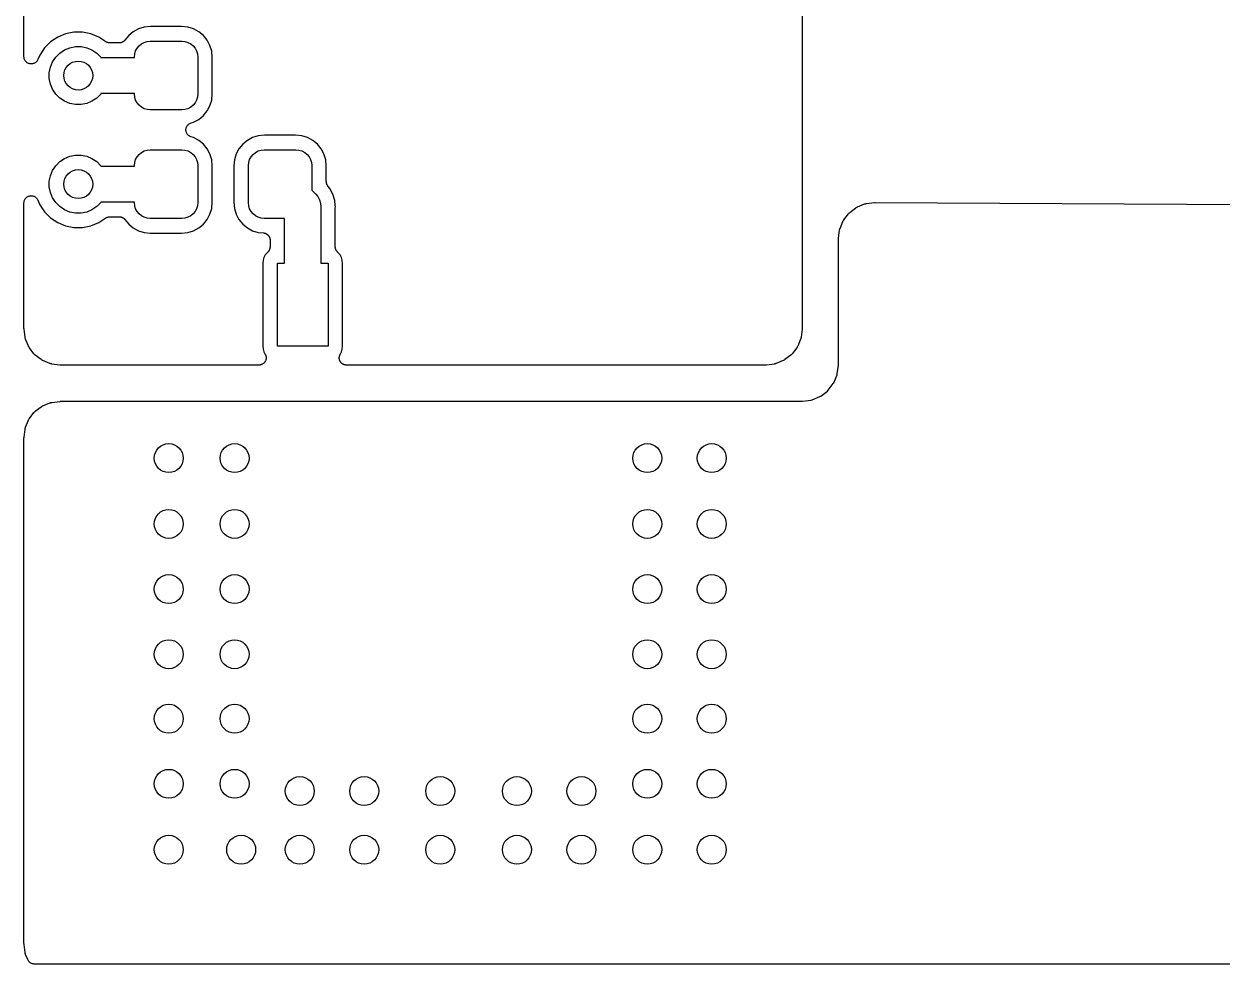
# Model space of a CAD drawing. Extents: x 57.2 to 140.8, y -181.8 to -103.2.
# Drawn here: x 85.75 to 102.3, y -181.78 to -168.79 of the extents above; entities that cross this region are included whole.
import ezdxf

# ---------------------------------------------------------------- set-up
doc = ezdxf.new("R2010")
doc.units = 0
doc.layers.add('BLACK', color=7, linetype='CONTINUOUS')

msp = doc.modelspace()

# ---------------------------------------------------------------- linework, layer by layer
at = {"layer": 'BLACK', "linetype": 'CONTINUOUS'}
for p, q in [((85.75, -169.24), (85.75, -162.007)), ((96.5, -162.007), (96.5, -172.993)), ((86.325, -168.923), (86.2158, -168.968)), ((86.4409, -168.9), (86.325, -168.923)), ((86.5591, -168.9), (86.4409, -168.9)), ((86.675, -168.923), (86.5591, -168.9)), ((86.7842, -168.968), (86.675, -168.923)), ((87.197, -168.947), (87.1424, -169.013)), ((87.2606, -168.895), (87.197, -168.947)), ((87.3331, -168.856), (87.2606, -168.895)), ((87.4119, -168.832), (87.3331, -168.856)), ((87.4987, -168.824), (87.4119, -168.832)), ((87.9263, -168.824), (87.4987, -168.824)), ((88.0131, -168.832), (87.9263, -168.824)), ((88.0919, -168.856), (88.0131, -168.832)), ((88.1644, -168.895), (88.0919, -168.856)), ((88.228, -168.947), (88.1644, -168.895)), ((88.2802, -169.011), (88.228, -168.947)), ((86.0339, -169.118), (85.9683, -169.216)), ((86.1175, -169.034), (86.0339, -169.118)), ((86.2158, -168.968), (86.1175, -169.034)), ((86.3105, -169.146), (86.3833, -169.115)), ((86.3833, -169.115), (86.4606, -169.1)), ((86.4606, -169.1), (86.5394, -169.1)), ((86.5394, -169.1), (86.6167, -169.115)), ((86.6167, -169.115), (86.6895, -169.146)), ((86.8813, -169.033), (86.7842, -168.968)), ((86.8894, -169.037), (86.8813, -169.033)), ((86.8974, -169.042), (86.8894, -169.037)), ((86.898, -169.042), (86.8974, -169.042)), ((86.8985, -169.042), (86.898, -169.042)), ((86.9073, -169.045), (86.8985, -169.042)), ((86.916, -169.048), (86.9073, -169.045)), ((86.9166, -169.048), (86.916, -169.048)), ((86.9172, -169.048), (86.9166, -169.048)), ((86.9263, -169.049), (86.9172, -169.048)), ((86.9354, -169.05), (86.9263, -169.049)), ((86.9366, -169.05), (86.9354, -169.05)), ((86.9368, -169.05), (86.9366, -169.05)), ((86.9366, -169.05), (86.9366, -169.05)), ((86.9366, -169.05), (86.9366, -169.05)), ((87.0651, -169.05), (86.9368, -169.05)), ((87.0695, -169.05), (87.0651, -169.05)), ((87.0739, -169.05), (87.0695, -169.05)), ((87.0792, -169.049), (87.0739, -169.05)), ((87.0845, -169.048), (87.0792, -169.049)), ((87.0887, -169.047), (87.0845, -169.048)), ((87.0931, -169.046), (87.0887, -169.047)), ((87.0981, -169.044), (87.0931, -169.046)), ((87.1032, -169.042), (87.0981, -169.044)), ((87.1071, -169.04), (87.1032, -169.042)), ((87.1112, -169.039), (87.1071, -169.04)), ((87.1157, -169.036), (87.1112, -169.039)), ((87.1204, -169.033), (87.1157, -169.036)), ((87.1239, -169.031), (87.1204, -169.033)), ((87.1275, -169.028), (87.1239, -169.031)), ((87.1314, -169.024), (87.1275, -169.028)), ((87.1356, -169.021), (87.1314, -169.024)), ((87.1384, -169.018), (87.1356, -169.021)), ((87.1415, -169.015), (87.1384, -169.018)), ((87.1424, -169.013), (87.1415, -169.015)), ((87.2917, -169.16), (87.3119, -169.122)), ((87.3119, -169.122), (87.3391, -169.089)), ((87.3391, -169.089), (87.3722, -169.062)), ((87.3722, -169.062), (87.41, -169.042)), ((87.41, -169.042), (87.4511, -169.029)), ((87.4511, -169.029), (87.4937, -169.025)), ((87.4937, -169.025), (87.9312, -169.025)), ((87.9312, -169.025), (87.9739, -169.029)), ((87.9739, -169.029), (88.015, -169.042)), ((88.015, -169.042), (88.0528, -169.062)), ((88.0528, -169.062), (88.0859, -169.089)), ((88.0859, -169.089), (88.1131, -169.122)), ((88.1131, -169.122), (88.1333, -169.16)), ((88.319, -169.083), (88.2802, -169.011)), ((88.3429, -169.162), (88.319, -169.083)), ((85.751, -169.25), (85.75, -169.24)), ((85.7519, -169.259), (85.751, -169.25)), ((85.7547, -169.269), (85.7519, -169.259)), ((85.7519, -169.259), (85.7519, -169.259)), ((85.7519, -169.259), (85.7519, -169.259)), ((85.7575, -169.278), (85.7547, -169.269)), ((85.7621, -169.287), (85.7575, -169.278)), ((85.7575, -169.278), (85.7575, -169.278)), ((85.7575, -169.278), (85.7575, -169.278)), ((85.7666, -169.295), (85.7621, -169.287)), ((85.9372, -169.288), (85.9325, -169.297)), ((85.9418, -169.28), (85.9372, -169.288)), ((85.9419, -169.279), (85.9418, -169.28)), ((85.9424, -169.278), (85.9419, -169.279)), ((85.9419, -169.279), (85.9419, -169.279)), ((85.9419, -169.279), (85.9419, -169.279)), ((85.9683, -169.216), (85.9424, -169.278)), ((86.1455, -169.311), (86.1893, -169.245)), ((86.1893, -169.245), (86.245, -169.189)), ((86.245, -169.189), (86.3105, -169.146)), ((86.6895, -169.146), (86.755, -169.189)), ((86.755, -169.189), (86.8107, -169.245)), ((86.8107, -169.245), (86.814, -169.25)), ((86.814, -169.25), (87.275, -169.25)), ((87.275, -169.244), (87.2792, -169.201)), ((87.275, -169.25), (87.275, -169.244)), ((87.2792, -169.201), (87.2917, -169.16)), ((88.1333, -169.16), (88.1458, -169.201)), ((88.1458, -169.201), (88.15, -169.244)), ((88.15, -169.244), (88.15, -169.756)), ((88.3515, -169.249), (88.3429, -169.162)), ((88.3515, -169.751), (88.3515, -169.249)), ((85.7667, -169.295), (85.7666, -169.295)), ((85.7728, -169.303), (85.7667, -169.295)), ((85.7667, -169.295), (85.7667, -169.295)), ((85.7789, -169.31), (85.7728, -169.303)), ((85.779, -169.31), (85.7789, -169.31)), ((85.779, -169.311), (85.779, -169.31)), ((85.7863, -169.317), (85.779, -169.311)), ((85.7939, -169.323), (85.7863, -169.317)), ((85.794, -169.323), (85.7939, -169.323)), ((85.7941, -169.323), (85.794, -169.323)), ((85.8023, -169.327), (85.7941, -169.323)), ((85.8111, -169.332), (85.8023, -169.327)), ((85.8112, -169.332), (85.8111, -169.332)), ((85.8204, -169.335), (85.8112, -169.332)), ((85.8112, -169.332), (85.8112, -169.332)), ((85.8297, -169.338), (85.8204, -169.335)), ((85.8298, -169.338), (85.8297, -169.338)), ((85.8299, -169.338), (85.8298, -169.338)), ((85.8397, -169.339), (85.8299, -169.338)), ((85.8491, -169.34), (85.8397, -169.339)), ((85.8492, -169.34), (85.8491, -169.34)), ((85.8493, -169.34), (85.8492, -169.34)), ((85.8592, -169.339), (85.8493, -169.34)), ((85.8686, -169.338), (85.8592, -169.339)), ((85.8687, -169.338), (85.8686, -169.338)), ((85.8686, -169.338), (85.8686, -169.338)), ((85.8782, -169.335), (85.8687, -169.338)), ((85.8873, -169.333), (85.8782, -169.335)), ((85.8874, -169.333), (85.8873, -169.333)), ((85.8875, -169.333), (85.8874, -169.333)), ((85.896, -169.328), (85.8875, -169.333)), ((85.9046, -169.324), (85.896, -169.328)), ((85.9047, -169.324), (85.9046, -169.324)), ((85.9048, -169.324), (85.9047, -169.324)), ((85.9121, -169.318), (85.9048, -169.324)), ((85.9198, -169.312), (85.9121, -169.318)), ((85.9199, -169.312), (85.9198, -169.312)), ((85.92, -169.311), (85.9199, -169.312)), ((85.9261, -169.304), (85.92, -169.311)), ((85.9324, -169.297), (85.9261, -169.304)), ((85.9325, -169.297), (85.9324, -169.297)), ((85.9325, -169.297), (85.9325, -169.297)), ((86.1, -169.461), (86.1154, -169.383)), ((86.1154, -169.383), (86.1455, -169.311)), ((86.1, -169.539), (86.1, -169.461)), ((86.1154, -169.617), (86.1, -169.539)), ((86.1455, -169.689), (86.1154, -169.617)), ((86.1893, -169.755), (86.1455, -169.689)), ((86.245, -169.811), (86.1893, -169.755)), ((86.8107, -169.755), (86.755, -169.811)), ((86.814, -169.75), (86.8107, -169.755)), ((87.275, -169.75), (86.814, -169.75)), ((87.275, -169.756), (87.275, -169.75)), ((87.2792, -169.799), (87.275, -169.756)), ((88.15, -169.756), (88.1458, -169.799)), ((88.3429, -169.838), (88.3515, -169.751)), ((86.3105, -169.854), (86.245, -169.811)), ((86.3833, -169.885), (86.3105, -169.854)), ((86.4606, -169.9), (86.3833, -169.885)), ((86.5394, -169.9), (86.4606, -169.9)), ((86.6167, -169.885), (86.5394, -169.9)), ((86.6895, -169.854), (86.6167, -169.885)), ((86.755, -169.811), (86.6895, -169.854)), ((87.2917, -169.84), (87.2792, -169.799)), ((87.3119, -169.878), (87.2917, -169.84)), ((87.3391, -169.911), (87.3119, -169.878)), ((87.3722, -169.938), (87.3391, -169.911)), ((87.41, -169.958), (87.3722, -169.938)), ((88.0528, -169.938), (88.015, -169.958)), ((88.0859, -169.911), (88.0528, -169.938)), ((88.1131, -169.878), (88.0859, -169.911)), ((88.1333, -169.84), (88.1131, -169.878)), ((88.1458, -169.799), (88.1333, -169.84)), ((88.2802, -169.989), (88.319, -169.917)), ((88.319, -169.917), (88.3429, -169.838)), ((87.4511, -169.971), (87.41, -169.958)), ((87.4937, -169.975), (87.4511, -169.971)), ((87.9312, -169.975), (87.4937, -169.975)), ((87.9739, -169.971), (87.9312, -169.975)), ((88.015, -169.958), (87.9739, -169.971)), ((88.0919, -170.144), (88.1644, -170.105)), ((88.1644, -170.105), (88.228, -170.053)), ((88.228, -170.053), (88.2802, -169.989)), ((87.9874, -170.259), (87.9875, -170.249)), ((87.9893, -170.269), (87.9874, -170.259)), ((87.9874, -170.259), (87.9874, -170.259)), ((87.9874, -170.259), (87.9874, -170.259)), ((87.9875, -170.239), (87.9895, -170.23)), ((87.9875, -170.24), (87.9875, -170.239)), ((87.9875, -170.249), (87.9875, -170.24)), ((87.9875, -170.24), (87.9875, -170.24)), ((87.991, -170.278), (87.9893, -170.269)), ((87.9895, -170.23), (87.9914, -170.221)), ((87.9911, -170.278), (87.991, -170.278)), ((87.9948, -170.287), (87.9911, -170.278)), ((87.9911, -170.278), (87.9911, -170.278)), ((87.9914, -170.221), (87.9915, -170.22)), ((87.9915, -170.22), (87.9953, -170.211)), ((87.9915, -170.22), (87.9915, -170.22)), ((87.9953, -170.211), (87.999, -170.203)), ((87.999, -170.203), (87.999, -170.202)), ((87.999, -170.202), (87.9991, -170.202)), ((87.9991, -170.202), (88.0046, -170.194)), ((88.0046, -170.194), (88.0098, -170.186)), ((88.0098, -170.186), (88.0099, -170.186)), ((88.0099, -170.186), (88.01, -170.186)), ((88.01, -170.186), (88.0169, -170.179)), ((88.0169, -170.179), (88.0237, -170.173)), ((88.0237, -170.173), (88.0238, -170.173)), ((88.0238, -170.173), (88.0239, -170.172)), ((88.0239, -170.172), (88.0318, -170.167)), ((88.0318, -170.167), (88.0399, -170.162)), ((88.0399, -170.162), (88.04, -170.162)), ((88.04, -170.162), (88.0402, -170.162)), ((88.0402, -170.162), (88.049, -170.158)), ((88.049, -170.158), (88.058, -170.154)), ((88.058, -170.154), (88.0582, -170.154)), ((88.0582, -170.154), (88.0919, -170.144)), ((88.0582, -170.154), (88.0582, -170.154)), ((88.0582, -170.154), (88.0582, -170.154)), ((87.9983, -170.296), (87.9948, -170.287)), ((87.9984, -170.296), (87.9983, -170.296)), ((88.0036, -170.304), (87.9984, -170.296)), ((87.9984, -170.296), (87.9984, -170.296)), ((88.009, -170.313), (88.0036, -170.304)), ((88.0091, -170.313), (88.009, -170.313)), ((88.0155, -170.319), (88.0091, -170.313)), ((88.0091, -170.313), (88.0091, -170.313)), ((88.0226, -170.327), (88.0155, -170.319)), ((88.0227, -170.327), (88.0226, -170.327)), ((88.0228, -170.327), (88.0227, -170.327)), ((88.0304, -170.332), (88.0228, -170.327)), ((88.0387, -170.338), (88.0304, -170.332)), ((88.0388, -170.338), (88.0387, -170.338)), ((88.0389, -170.338), (88.0388, -170.338)), ((88.0477, -170.341), (88.0389, -170.338)), ((88.0566, -170.345), (88.0477, -170.341)), ((88.0569, -170.345), (88.0566, -170.345)), ((88.058, -170.346), (88.0569, -170.345)), ((88.0569, -170.345), (88.0569, -170.345)), ((88.0569, -170.345), (88.0569, -170.345)), ((88.0919, -170.356), (88.058, -170.346)), ((88.1644, -170.395), (88.0919, -170.356)), ((88.228, -170.447), (88.1644, -170.395)), ((88.2802, -170.511), (88.228, -170.447)), ((88.772, -170.447), (88.7198, -170.511)), ((88.8356, -170.395), (88.772, -170.447)), ((88.9081, -170.356), (88.8356, -170.395)), ((88.9869, -170.332), (88.9081, -170.356)), ((89.0737, -170.324), (88.9869, -170.332)), ((89.5013, -170.324), (89.0737, -170.324)), ((89.5881, -170.332), (89.5013, -170.324)), ((89.6669, -170.356), (89.5881, -170.332)), ((89.7394, -170.395), (89.6669, -170.356)), ((89.803, -170.447), (89.7394, -170.395)), ((89.8552, -170.511), (89.803, -170.447)), ((86.3105, -170.646), (86.3833, -170.615)), ((86.3833, -170.615), (86.4606, -170.6)), ((86.4606, -170.6), (86.5394, -170.6)), ((86.5394, -170.6), (86.6167, -170.615)), ((86.6167, -170.615), (86.6895, -170.646)), ((87.3119, -170.622), (87.3391, -170.589)), ((87.3391, -170.589), (87.3722, -170.562)), ((87.3722, -170.562), (87.41, -170.542)), ((87.41, -170.542), (87.4511, -170.529)), ((87.4511, -170.529), (87.4937, -170.525)), ((87.4937, -170.525), (87.9312, -170.525)), ((87.9312, -170.525), (87.9739, -170.529)), ((87.9739, -170.529), (88.015, -170.542)), ((88.015, -170.542), (88.0528, -170.562)), ((88.0528, -170.562), (88.0859, -170.589)), ((88.0859, -170.589), (88.1131, -170.622)), ((88.319, -170.583), (88.2802, -170.511)), ((88.3429, -170.662), (88.319, -170.583)), ((88.681, -170.583), (88.6571, -170.662)), ((88.7198, -170.511), (88.681, -170.583)), ((88.8869, -170.622), (88.9141, -170.589)), ((88.9141, -170.589), (88.9472, -170.562)), ((88.9472, -170.562), (88.985, -170.542)), ((88.985, -170.542), (89.0261, -170.529)), ((89.0261, -170.529), (89.0687, -170.525)), ((89.0687, -170.525), (89.5062, -170.525)), ((89.5062, -170.525), (89.5489, -170.529)), ((89.5489, -170.529), (89.59, -170.542)), ((89.59, -170.542), (89.6278, -170.562)), ((89.6278, -170.562), (89.6609, -170.589)), ((89.6609, -170.589), (89.6881, -170.622)), ((89.894, -170.583), (89.8552, -170.511)), ((89.9179, -170.662), (89.894, -170.583)), ((86.1455, -170.811), (86.1893, -170.745)), ((86.1893, -170.745), (86.245, -170.689)), ((86.245, -170.689), (86.3105, -170.646)), ((86.6895, -170.646), (86.755, -170.689)), ((86.755, -170.689), (86.8107, -170.745)), ((86.8107, -170.745), (86.814, -170.75)), ((86.814, -170.75), (87.275, -170.75)), ((87.275, -170.744), (87.2792, -170.701)), ((87.275, -170.75), (87.275, -170.744)), ((87.2792, -170.701), (87.2917, -170.66)), ((87.2917, -170.66), (87.3119, -170.622)), ((88.1131, -170.622), (88.1333, -170.66)), ((88.1333, -170.66), (88.1458, -170.701)), ((88.1458, -170.701), (88.15, -170.744)), ((88.15, -170.744), (88.15, -171.256)), ((88.3515, -170.749), (88.3429, -170.662)), ((88.3515, -171.251), (88.3515, -170.749)), ((88.6571, -170.662), (88.6485, -170.749)), ((88.6485, -170.749), (88.6485, -171.251)), ((88.85, -170.744), (88.8542, -170.701)), ((88.85, -171.256), (88.85, -170.744)), ((88.8542, -170.701), (88.8667, -170.66)), ((88.8667, -170.66), (88.8869, -170.622)), ((89.6881, -170.622), (89.7083, -170.66)), ((89.7083, -170.66), (89.7208, -170.701)), ((89.7208, -170.701), (89.725, -170.744)), ((89.725, -170.744), (89.725, -171.084)), ((89.9265, -170.749), (89.9179, -170.662)), ((89.9265, -170.965), (89.9265, -170.749)), ((86.1, -170.961), (86.1154, -170.883)), ((86.1154, -170.883), (86.1455, -170.811)), ((86.1, -171.039), (86.1, -170.961)), ((86.1154, -171.117), (86.1, -171.039)), ((89.725, -171.084), (89.7681, -171.127)), ((89.9269, -170.969), (89.9265, -170.965)), ((89.9268, -170.974), (89.9269, -170.969)), ((89.9278, -170.979), (89.9268, -170.974)), ((89.9284, -170.985), (89.9278, -170.979)), ((89.9296, -170.989), (89.9284, -170.985)), ((89.9304, -170.993), (89.9296, -170.989)), ((89.9324, -170.998), (89.9304, -170.993)), ((89.934, -171.003), (89.9324, -170.998)), ((89.936, -171.007), (89.934, -171.003)), ((89.9376, -171.011), (89.936, -171.007)), ((89.9406, -171.016), (89.9376, -171.011)), ((89.9432, -171.021), (89.9406, -171.016)), ((89.9459, -171.024), (89.9432, -171.021)), ((89.9483, -171.028), (89.9459, -171.024)), ((89.9492, -171.029), (89.9483, -171.028)), ((89.976, -171.061), (89.9492, -171.029)), ((90.0178, -171.139), (89.976, -171.061)), ((85.75, -171.259), (85.7511, -171.249)), ((85.75, -171.26), (85.75, -171.259)), ((85.75, -171.259), (85.75, -171.259)), ((85.75, -171.259), (85.75, -171.259)), ((85.75, -171.259), (85.75, -171.259)), ((85.75, -172.993), (85.75, -171.26)), ((85.7511, -171.249), (85.7521, -171.239)), ((85.7521, -171.239), (85.7522, -171.239)), ((85.7522, -171.239), (85.7551, -171.23)), ((85.7522, -171.239), (85.7522, -171.239)), ((85.7551, -171.23), (85.758, -171.221)), ((85.758, -171.221), (85.7581, -171.221)), ((85.7581, -171.221), (85.7628, -171.212)), ((85.7581, -171.221), (85.7581, -171.221)), ((85.7628, -171.212), (85.7674, -171.204)), ((85.7674, -171.204), (85.7675, -171.203)), ((85.7674, -171.204), (85.7674, -171.204)), ((85.7675, -171.203), (85.7737, -171.196)), ((85.7737, -171.196), (85.7799, -171.189)), ((85.7799, -171.189), (85.78, -171.189)), ((85.78, -171.189), (85.7873, -171.183)), ((85.78, -171.189), (85.78, -171.189)), ((85.7873, -171.183), (85.7951, -171.176)), ((85.7951, -171.176), (85.7952, -171.176)), ((85.7952, -171.176), (85.8036, -171.172)), ((85.7952, -171.176), (85.7952, -171.176)), ((85.8036, -171.172), (85.8124, -171.167)), ((85.8124, -171.167), (85.8125, -171.167)), ((85.8125, -171.167), (85.8218, -171.165)), ((85.8125, -171.167), (85.8125, -171.167)), ((85.8218, -171.165), (85.8311, -171.162)), ((85.8311, -171.162), (85.8312, -171.162)), ((85.8312, -171.162), (85.8313, -171.162)), ((85.8313, -171.162), (85.841, -171.161)), ((85.841, -171.161), (85.8505, -171.16)), ((85.8505, -171.16), (85.8506, -171.16)), ((85.8506, -171.16), (85.8507, -171.16)), ((85.8507, -171.16), (85.8606, -171.161)), ((85.8606, -171.161), (85.8699, -171.162)), ((85.8699, -171.162), (85.87, -171.162)), ((85.87, -171.162), (85.8701, -171.162)), ((85.8701, -171.162), (85.8797, -171.165)), ((85.8797, -171.165), (85.8886, -171.168)), ((85.8886, -171.168), (85.8887, -171.168)), ((85.8887, -171.168), (85.8888, -171.168)), ((85.8888, -171.168), (85.8974, -171.172)), ((85.8974, -171.172), (85.9058, -171.177)), ((85.9058, -171.177), (85.9058, -171.177)), ((85.9058, -171.177), (85.9059, -171.177)), ((85.9059, -171.177), (85.9131, -171.183)), ((85.9131, -171.183), (85.9208, -171.189)), ((85.9208, -171.189), (85.9209, -171.189)), ((85.9209, -171.189), (85.921, -171.189)), ((85.921, -171.189), (85.9268, -171.197)), ((85.9268, -171.197), (85.9332, -171.204)), ((85.9332, -171.204), (85.9332, -171.205)), ((85.9332, -171.205), (85.9333, -171.205)), ((85.9333, -171.205), (85.9377, -171.213)), ((85.9377, -171.213), (85.9424, -171.222)), ((85.9424, -171.222), (85.9683, -171.284)), ((86.1455, -171.189), (86.1154, -171.117)), ((86.1893, -171.255), (86.1455, -171.189)), ((86.245, -171.311), (86.1893, -171.255)), ((86.8107, -171.255), (86.755, -171.311)), ((86.814, -171.25), (86.8107, -171.255)), ((87.275, -171.25), (86.814, -171.25)), ((87.275, -171.256), (87.275, -171.25)), ((87.2792, -171.299), (87.275, -171.256)), ((88.15, -171.256), (88.1458, -171.299)), ((88.3429, -171.338), (88.3515, -171.251)), ((88.6485, -171.251), (88.6571, -171.338)), ((88.8542, -171.299), (88.85, -171.256)), ((89.7681, -171.127), (89.7776, -171.135)), ((89.7776, -171.135), (89.8089, -171.173)), ((89.8089, -171.173), (89.8284, -171.209)), ((89.8284, -171.209), (89.8321, -171.216)), ((89.8321, -171.216), (89.8464, -171.263)), ((89.8464, -171.263), (89.8512, -171.312)), ((90.0435, -171.224), (90.0178, -171.139)), ((90.0505, -171.295), (90.0435, -171.224)), ((97.2639, -171.314), (97.3607, -171.274)), ((97.3607, -171.274), (97.362, -171.274)), ((97.362, -171.274), (97.3646, -171.273)), ((97.3646, -171.273), (97.367, -171.272)), ((97.367, -171.272), (97.3739, -171.27)), ((97.3739, -171.27), (97.3808, -171.268)), ((97.3808, -171.268), (97.3834, -171.268)), ((97.3834, -171.268), (97.386, -171.268)), ((97.386, -171.268), (97.4964, -171.254)), ((97.4964, -171.254), (97.4978, -171.254)), ((97.4978, -171.254), (97.5036, -171.253)), ((97.5036, -171.253), (97.5095, -171.253)), ((97.5095, -171.253), (103.496, -171.288)), ((85.9683, -171.284), (86.0339, -171.382)), ((86.0339, -171.382), (86.1175, -171.466)), ((86.3105, -171.354), (86.245, -171.311)), ((86.3833, -171.385), (86.3105, -171.354)), ((86.4606, -171.4), (86.3833, -171.385)), ((86.5394, -171.4), (86.4606, -171.4)), ((86.6167, -171.385), (86.5394, -171.4)), ((86.6895, -171.354), (86.6167, -171.385)), ((86.755, -171.311), (86.6895, -171.354)), ((87.2917, -171.34), (87.2792, -171.299)), ((87.3119, -171.378), (87.2917, -171.34)), ((87.3391, -171.411), (87.3119, -171.378)), ((87.3722, -171.438), (87.3391, -171.411)), ((87.41, -171.458), (87.3722, -171.438)), ((88.0528, -171.438), (88.015, -171.458)), ((88.0859, -171.411), (88.0528, -171.438)), ((88.1131, -171.378), (88.0859, -171.411)), ((88.1333, -171.34), (88.1131, -171.378)), ((88.1458, -171.299), (88.1333, -171.34)), ((88.2802, -171.489), (88.319, -171.417)), ((88.319, -171.417), (88.3429, -171.338)), ((88.6571, -171.338), (88.681, -171.417)), ((88.681, -171.417), (88.7198, -171.489)), ((88.8667, -171.34), (88.8542, -171.299)), ((88.8869, -171.378), (88.8667, -171.34)), ((88.9141, -171.411), (88.8869, -171.378)), ((88.9472, -171.438), (88.9141, -171.411)), ((88.985, -171.458), (88.9472, -171.438)), ((89.8512, -171.312), (89.85, -171.325)), ((89.85, -171.325), (89.85, -172.09)), ((90.05, -171.338), (90.0505, -171.334)), ((90.05, -171.34), (90.05, -171.338)), ((90.05, -171.866), (90.05, -171.34)), ((90.0522, -171.312), (90.0505, -171.295)), ((90.0505, -171.295), (90.0505, -171.295)), ((90.0505, -171.33), (90.0522, -171.312)), ((90.0505, -171.334), (90.0505, -171.33)), ((97.0755, -171.492), (97.1394, -171.409)), ((97.1394, -171.409), (97.1403, -171.408)), ((97.1403, -171.408), (97.1421, -171.406)), ((97.1421, -171.406), (97.1437, -171.404)), ((97.1437, -171.404), (97.1489, -171.399)), ((97.1489, -171.399), (97.1538, -171.394)), ((97.1538, -171.394), (97.156, -171.392)), ((97.156, -171.392), (97.158, -171.39)), ((97.158, -171.39), (97.2412, -171.327)), ((97.2412, -171.327), (97.2423, -171.326)), ((97.2423, -171.326), (97.2446, -171.325)), ((97.2446, -171.325), (97.2467, -171.323)), ((97.2467, -171.323), (97.2529, -171.32)), ((97.2529, -171.32), (97.259, -171.316)), ((97.259, -171.316), (97.2615, -171.315)), ((97.2615, -171.315), (97.2639, -171.314)), ((86.1175, -171.466), (86.2158, -171.532)), ((86.2158, -171.532), (86.325, -171.577)), ((86.325, -171.577), (86.4409, -171.6)), ((86.4409, -171.6), (86.5591, -171.6)), ((86.5591, -171.6), (86.675, -171.577)), ((86.675, -171.577), (86.7842, -171.532)), ((86.7842, -171.532), (86.8813, -171.467)), ((86.8813, -171.467), (86.8815, -171.467)), ((86.8815, -171.467), (86.8824, -171.466)), ((86.8815, -171.467), (86.8815, -171.467)), ((86.8815, -171.467), (86.8815, -171.467)), ((86.8824, -171.466), (86.8906, -171.462)), ((86.8906, -171.462), (86.8987, -171.458)), ((86.8987, -171.458), (86.8993, -171.457)), ((86.8993, -171.457), (86.8998, -171.457)), ((86.8998, -171.457), (86.9086, -171.455)), ((86.9086, -171.455), (86.9174, -171.452)), ((86.9174, -171.452), (86.918, -171.452)), ((86.918, -171.452), (86.9185, -171.452)), ((86.9185, -171.452), (86.9277, -171.451)), ((86.9277, -171.451), (86.9368, -171.45)), ((86.9368, -171.45), (87.0651, -171.45)), ((87.0651, -171.45), (87.0665, -171.45)), ((87.0665, -171.45), (87.0709, -171.451)), ((87.0709, -171.451), (87.0753, -171.451)), ((87.0753, -171.451), (87.0805, -171.452)), ((87.0805, -171.452), (87.0859, -171.452)), ((87.0859, -171.452), (87.0901, -171.454)), ((87.0901, -171.454), (87.0944, -171.454)), ((87.0944, -171.454), (87.0994, -171.456)), ((87.0994, -171.456), (87.1045, -171.458)), ((87.1045, -171.458), (87.1084, -171.46)), ((87.1084, -171.46), (87.1124, -171.462)), ((87.1124, -171.462), (87.1169, -171.465)), ((87.1169, -171.465), (87.1216, -171.467)), ((87.1216, -171.467), (87.125, -171.47)), ((87.125, -171.47), (87.1286, -171.473)), ((87.1286, -171.473), (87.1324, -171.477)), ((87.1324, -171.477), (87.1366, -171.48)), ((87.1366, -171.48), (87.1393, -171.483)), ((87.1393, -171.483), (87.1424, -171.487)), ((87.1424, -171.487), (87.197, -171.553)), ((87.197, -171.553), (87.2606, -171.605)), ((87.2606, -171.605), (87.3331, -171.644)), ((87.4511, -171.471), (87.41, -171.458)), ((87.4937, -171.475), (87.4511, -171.471)), ((87.9312, -171.475), (87.4937, -171.475)), ((87.9739, -171.471), (87.9312, -171.475)), ((88.015, -171.458), (87.9739, -171.471)), ((88.0919, -171.644), (88.1644, -171.605)), ((88.1644, -171.605), (88.228, -171.553)), ((88.228, -171.553), (88.2802, -171.489)), ((88.7198, -171.489), (88.772, -171.553)), ((88.772, -171.553), (88.8356, -171.605)), ((88.8356, -171.605), (88.9081, -171.644)), ((89.0261, -171.471), (88.985, -171.458)), ((89.0687, -171.475), (89.0261, -171.471)), ((89.35, -171.475), (89.0687, -171.475)), ((89.35, -172.09), (89.35, -171.475)), ((97.0222, -171.611), (97.0624, -171.514)), ((97.0624, -171.514), (97.0629, -171.513)), ((97.0629, -171.513), (97.0642, -171.511)), ((97.0642, -171.511), (97.0652, -171.508)), ((97.0652, -171.508), (97.069, -171.502)), ((97.069, -171.502), (97.0724, -171.496)), ((97.0724, -171.496), (97.0741, -171.494)), ((97.0741, -171.494), (97.0755, -171.492)), ((87.3331, -171.644), (87.4119, -171.668)), ((87.4119, -171.668), (87.4987, -171.676)), ((87.4987, -171.676), (87.9263, -171.676)), ((87.9263, -171.676), (88.0131, -171.668)), ((88.0131, -171.668), (88.0919, -171.644)), ((88.9081, -171.644), (88.9869, -171.668)), ((88.9869, -171.668), (89.0598, -171.675)), ((89.0598, -171.675), (89.0612, -171.675)), ((89.0612, -171.675), (89.0656, -171.676)), ((89.0656, -171.676), (89.0701, -171.677)), ((89.0701, -171.677), (89.0751, -171.678)), ((89.0751, -171.678), (89.0803, -171.679)), ((89.0803, -171.679), (89.0844, -171.681)), ((89.0844, -171.681), (89.0888, -171.682)), ((89.0888, -171.682), (89.0934, -171.685)), ((89.0934, -171.685), (89.0982, -171.687)), ((89.0982, -171.687), (89.1019, -171.69)), ((89.1019, -171.69), (89.1059, -171.692)), ((89.1059, -171.692), (89.11, -171.695)), ((89.11, -171.695), (89.1143, -171.698)), ((89.1143, -171.698), (89.1175, -171.701)), ((89.1175, -171.701), (89.121, -171.704)), ((89.121, -171.704), (89.1243, -171.708)), ((89.1243, -171.708), (89.128, -171.712)), ((89.128, -171.712), (89.1304, -171.716)), ((89.1304, -171.716), (89.1333, -171.719)), ((89.1333, -171.719), (89.1358, -171.724)), ((89.1358, -171.724), (89.1386, -171.728)), ((89.1386, -171.728), (89.1403, -171.732)), ((89.1403, -171.732), (89.1425, -171.736)), ((89.1425, -171.736), (89.144, -171.742)), ((89.144, -171.742), (89.1459, -171.746)), ((89.1459, -171.746), (89.1468, -171.751)), ((89.1468, -171.751), (89.1481, -171.755)), ((89.1481, -171.755), (89.1486, -171.76)), ((89.1486, -171.76), (89.1496, -171.766)), ((89.1496, -171.766), (89.1496, -171.77)), ((89.1496, -171.77), (89.15, -171.775)), ((97, -171.758), (97.0007, -171.752)), ((97, -171.759), (97, -171.758)), ((97, -173.497), (97, -171.759)), ((97.0007, -171.752), (97.0009, -171.746)), ((97.0009, -171.746), (97.0154, -171.636)), ((97.0154, -171.636), (97.0156, -171.635)), ((97.0156, -171.635), (97.0163, -171.632)), ((97.0163, -171.632), (97.0165, -171.629)), ((97.0165, -171.629), (97.0186, -171.623)), ((97.0186, -171.623), (97.0203, -171.616)), ((97.0203, -171.616), (97.0215, -171.613)), ((97.0215, -171.613), (97.0222, -171.611)), ((89.12, -171.937), (89.1165, -171.94)), ((89.1234, -171.933), (89.12, -171.937)), ((89.1272, -171.93), (89.1234, -171.933)), ((89.1297, -171.926), (89.1272, -171.93)), ((89.1325, -171.923), (89.1297, -171.926)), ((89.1351, -171.918), (89.1325, -171.923)), ((89.1381, -171.913), (89.1351, -171.918)), ((89.1398, -171.909), (89.1381, -171.913)), ((89.1419, -171.905), (89.1398, -171.909)), ((89.1435, -171.9), (89.1419, -171.905)), ((89.1456, -171.895), (89.1435, -171.9)), ((89.1465, -171.891), (89.1456, -171.895)), ((89.1478, -171.887), (89.1465, -171.891)), ((89.1484, -171.881), (89.1478, -171.887)), ((89.1495, -171.876), (89.1484, -171.881)), ((89.15, -171.867), (89.1495, -171.872)), ((89.1495, -171.872), (89.1495, -171.876)), ((89.15, -171.775), (89.15, -171.866)), ((89.15, -171.866), (89.15, -171.867)), ((90.0504, -171.87), (90.05, -171.866)), ((90.0504, -171.875), (90.0504, -171.87)), ((90.0514, -171.88), (90.0504, -171.875)), ((90.0519, -171.885), (90.0514, -171.88)), ((90.0532, -171.89), (90.0519, -171.885)), ((90.054, -171.894), (90.0532, -171.89)), ((90.056, -171.899), (90.054, -171.894)), ((90.0575, -171.904), (90.056, -171.899)), ((90.0596, -171.908), (90.0575, -171.904)), ((90.0612, -171.912), (90.0596, -171.908)), ((90.0642, -171.917), (90.0612, -171.912)), ((90.0667, -171.921), (90.0642, -171.917)), ((90.0695, -171.925), (90.0667, -171.921)), ((90.0719, -171.928), (90.0695, -171.925)), ((90.0756, -171.932), (90.0719, -171.928)), ((90.079, -171.937), (90.0756, -171.932)), ((90.0824, -171.939), (90.079, -171.937)), ((89.0529, -172.051), (89.0485, -172.095)), ((89.0485, -172.095), (89.0485, -173.235)), ((89.0643, -172.013), (89.0529, -172.051)), ((89.0829, -171.978), (89.0643, -172.013)), ((89.1079, -171.948), (89.0829, -171.978)), ((89.1134, -171.943), (89.1079, -171.948)), ((89.1165, -171.94), (89.1134, -171.943)), ((89.25, -173.24), (89.25, -172.09)), ((89.25, -172.09), (89.35, -172.09)), ((89.85, -172.09), (89.95, -172.09)), ((89.95, -172.09), (89.95, -173.24)), ((90.0855, -171.942), (90.0824, -171.939)), ((90.0866, -171.943), (90.0855, -171.942)), ((90.0921, -171.948), (90.0866, -171.943)), ((90.1171, -171.978), (90.0921, -171.948)), ((90.1357, -172.013), (90.1171, -171.978)), ((90.1471, -172.051), (90.1357, -172.013)), ((90.1515, -172.095), (90.1471, -172.051)), ((90.1515, -173.235), (90.1515, -172.095)), ((85.7506, -172.999), (85.75, -172.993)), ((85.7507, -173.005), (85.7506, -172.999)), ((85.7509, -173.006), (85.7507, -173.005)), ((85.7653, -173.116), (85.7509, -173.006)), ((96.4991, -173.006), (96.4847, -173.116)), ((96.4993, -173.001), (96.4991, -173.006)), ((96.5, -172.995), (96.4993, -173.001)), ((96.5, -172.993), (96.5, -172.995)), ((85.7659, -173.119), (85.7653, -173.116)), ((85.7661, -173.122), (85.7659, -173.119)), ((85.7681, -173.128), (85.7661, -173.122)), ((85.7697, -173.135), (85.7681, -173.128)), ((85.7708, -173.138), (85.7697, -173.135)), ((85.7716, -173.14), (85.7708, -173.138)), ((85.7721, -173.142), (85.7716, -173.14)), ((85.8119, -173.238), (85.7721, -173.142)), ((85.8132, -173.24), (85.8119, -173.238)), ((85.8141, -173.243), (85.8132, -173.24)), ((85.8178, -173.249), (85.8141, -173.243)), ((85.8211, -173.255), (85.8178, -173.249)), ((85.8228, -173.257), (85.8211, -173.255)), ((85.8242, -173.259), (85.8228, -173.257)), ((85.825, -173.26), (85.8242, -173.259)), ((85.8884, -173.343), (85.825, -173.26)), ((89.0485, -173.235), (89.0529, -173.279)), ((89.95, -173.24), (89.25, -173.24)), ((90.1471, -173.279), (90.1515, -173.235)), ((96.425, -173.26), (96.3616, -173.343)), ((96.4264, -173.258), (96.425, -173.26)), ((96.4281, -173.256), (96.4264, -173.258)), ((96.4315, -173.25), (96.4281, -173.256)), ((96.4353, -173.244), (96.4315, -173.25)), ((96.4362, -173.241), (96.4353, -173.244)), ((96.4375, -173.239), (96.4362, -173.241)), ((96.4381, -173.238), (96.4375, -173.239)), ((96.4779, -173.142), (96.4381, -173.238)), ((96.4787, -173.139), (96.4779, -173.142)), ((96.4798, -173.137), (96.4787, -173.139)), ((96.4815, -173.13), (96.4798, -173.137)), ((96.4836, -173.123), (96.4815, -173.13)), ((96.4839, -173.12), (96.4836, -173.123)), ((96.4845, -173.118), (96.4839, -173.12)), ((96.4847, -173.116), (96.4845, -173.118)), ((85.8902, -173.345), (85.8884, -173.343)), ((85.8917, -173.347), (85.8902, -173.345)), ((85.8969, -173.352), (85.8917, -173.347)), ((85.9018, -173.357), (85.8969, -173.352)), ((85.9039, -173.359), (85.9018, -173.357)), ((85.9058, -173.361), (85.9039, -173.359)), ((85.9069, -173.362), (85.9058, -173.361)), ((85.9896, -173.425), (85.9069, -173.362)), ((85.9918, -173.426), (85.9896, -173.425)), ((85.9938, -173.428), (85.9918, -173.426)), ((86, -173.432), (85.9938, -173.428)), ((89.0529, -173.279), (89.0643, -173.317)), ((89.0643, -173.317), (89.0835, -173.353)), ((89.0835, -173.353), (89.0842, -173.354)), ((89.0842, -173.354), (89.0859, -173.358)), ((89.0859, -173.358), (89.0881, -173.363)), ((89.0881, -173.363), (89.0895, -173.367)), ((89.0895, -173.367), (89.0914, -173.372)), ((89.0918, -173.425), (89.0907, -173.43)), ((89.0914, -173.372), (89.0923, -173.377)), ((89.0933, -173.42), (89.0918, -173.425)), ((89.0923, -173.377), (89.0936, -173.381)), ((89.0938, -173.415), (89.0933, -173.42)), ((89.0936, -173.381), (89.094, -173.386)), ((89.0948, -173.411), (89.0938, -173.415)), ((89.094, -173.386), (89.095, -173.391)), ((89.0954, -173.401), (89.0948, -173.406)), ((89.0948, -173.406), (89.0948, -173.411)), ((89.095, -173.391), (89.0949, -173.396)), ((89.0949, -173.396), (89.0954, -173.401)), ((90.1046, -173.399), (90.1051, -173.395)), ((90.1051, -173.404), (90.1046, -173.399)), ((90.1051, -173.39), (90.1061, -173.385)), ((90.1051, -173.395), (90.1051, -173.39)), ((90.1051, -173.41), (90.1051, -173.404)), ((90.106, -173.414), (90.1051, -173.41)), ((90.1064, -173.419), (90.106, -173.414)), ((90.1061, -173.385), (90.1067, -173.38)), ((90.1079, -173.424), (90.1064, -173.419)), ((90.1067, -173.38), (90.1081, -173.375)), ((90.1088, -173.429), (90.1079, -173.424)), ((90.1081, -173.375), (90.109, -173.371)), ((90.109, -173.371), (90.1109, -173.366)), ((90.1109, -173.366), (90.1125, -173.361)), ((90.1125, -173.361), (90.1147, -173.357)), ((90.1147, -173.357), (90.1165, -173.353)), ((90.1165, -173.353), (90.1357, -173.317)), ((90.1357, -173.317), (90.1471, -173.279)), ((96.2571, -173.427), (96.2551, -173.429)), ((96.2593, -173.426), (96.2571, -173.427)), ((96.2604, -173.425), (96.2593, -173.426)), ((96.3431, -173.362), (96.2604, -173.425)), ((96.345, -173.36), (96.3431, -173.362)), ((96.3472, -173.358), (96.345, -173.36)), ((96.3521, -173.353), (96.3472, -173.358)), ((96.3574, -173.348), (96.3521, -173.353)), ((96.3589, -173.346), (96.3574, -173.348)), ((96.3607, -173.344), (96.3589, -173.346)), ((96.3616, -173.343), (96.3607, -173.344)), ((86.0061, -173.435), (86, -173.432)), ((86.0086, -173.436), (86.0061, -173.435)), ((86.0109, -173.438), (86.0086, -173.436)), ((86.0122, -173.438), (86.0109, -173.438)), ((86.1084, -173.478), (86.0122, -173.438)), ((86.1109, -173.479), (86.1084, -173.478)), ((86.1133, -173.48), (86.1109, -173.479)), ((86.1202, -173.482), (86.1133, -173.48)), ((86.1271, -173.484), (86.1202, -173.482)), ((86.1297, -173.484), (86.1271, -173.484)), ((86.1323, -173.484), (86.1297, -173.484)), ((86.1336, -173.485), (86.1323, -173.484)), ((86.2435, -173.499), (86.1336, -173.485)), ((86.2494, -173.499), (86.2435, -173.499)), ((86.2552, -173.5), (86.2494, -173.499)), ((86.2566, -173.5), (86.2552, -173.5)), ((88.9954, -173.5), (86.2566, -173.5)), ((89, -173.5), (88.9954, -173.5)), ((89.0046, -173.5), (89, -173.5)), ((89.0097, -173.499), (89.0046, -173.5)), ((89.0148, -173.498), (89.0097, -173.499)), ((89.0192, -173.497), (89.0148, -173.498)), ((89.0238, -173.496), (89.0192, -173.497)), ((89.0285, -173.494), (89.0238, -173.496)), ((89.0335, -173.492), (89.0285, -173.494)), ((89.0376, -173.49), (89.0335, -173.492)), ((89.0419, -173.489), (89.0376, -173.49)), ((89.0462, -173.486), (89.0419, -173.489)), ((89.0507, -173.483), (89.0462, -173.486)), ((89.0543, -173.48), (89.0507, -173.483)), ((89.0582, -173.478), (89.0543, -173.48)), ((89.0618, -173.474), (89.0582, -173.478)), ((89.0658, -173.471), (89.0618, -173.474)), ((89.0688, -173.467), (89.0658, -173.471)), ((89.0721, -173.464), (89.0688, -173.467)), ((89.075, -173.46), (89.0721, -173.464)), ((89.0783, -173.456), (89.075, -173.46)), ((89.0805, -173.452), (89.0783, -173.456)), ((89.0831, -173.448), (89.0805, -173.452)), ((89.0851, -173.443), (89.0831, -173.448)), ((89.0875, -173.439), (89.0851, -173.443)), ((89.0889, -173.434), (89.0875, -173.439)), ((89.0907, -173.43), (89.0889, -173.434)), ((90.1106, -173.433), (90.1088, -173.429)), ((90.1119, -173.437), (90.1106, -173.433)), ((90.1143, -173.442), (90.1119, -173.437)), ((90.1162, -173.447), (90.1143, -173.442)), ((90.1188, -173.451), (90.1162, -173.447)), ((90.121, -173.455), (90.1188, -173.451)), ((90.1242, -173.459), (90.121, -173.455)), ((90.127, -173.463), (90.1242, -173.459)), ((90.1303, -173.466), (90.127, -173.463)), ((90.1332, -173.47), (90.1303, -173.466)), ((90.1371, -173.473), (90.1332, -173.47)), ((90.1407, -173.477), (90.1371, -173.473)), ((90.1446, -173.48), (90.1407, -173.477)), ((90.1481, -173.483), (90.1446, -173.48)), ((90.1526, -173.485), (90.1481, -173.483)), ((90.1569, -173.488), (90.1526, -173.485)), ((90.1612, -173.49), (90.1569, -173.488)), ((90.1653, -173.492), (90.1612, -173.49)), ((90.1701, -173.493), (90.1653, -173.492)), ((90.1749, -173.495), (90.1701, -173.493)), ((90.1794, -173.496), (90.1749, -173.495)), ((90.1839, -173.498), (90.1794, -173.496)), ((90.189, -173.498), (90.1839, -173.498)), ((90.194, -173.499), (90.189, -173.498)), ((90.1986, -173.499), (90.194, -173.499)), ((90.2032, -173.5), (90.1986, -173.499)), ((90.2046, -173.5), (90.2032, -173.5)), ((95.9934, -173.5), (90.2046, -173.5)), ((95.9993, -173.499), (95.9934, -173.5)), ((96.0051, -173.499), (95.9993, -173.499)), ((96.0065, -173.499), (96.0051, -173.499)), ((96.1164, -173.485), (96.0065, -173.499)), ((96.1189, -173.484), (96.1164, -173.485)), ((96.1215, -173.484), (96.1189, -173.484)), ((96.1284, -173.482), (96.1215, -173.484)), ((96.1354, -173.48), (96.1284, -173.482)), ((96.1378, -173.479), (96.1354, -173.48)), ((96.1403, -173.478), (96.1378, -173.479)), ((96.1416, -173.478), (96.1403, -173.478)), ((96.2378, -173.438), (96.1416, -173.478)), ((96.2401, -173.437), (96.2378, -173.438)), ((96.2426, -173.436), (96.2401, -173.437)), ((96.2487, -173.432), (96.2426, -173.436)), ((96.2551, -173.429), (96.2487, -173.432)), ((96.9838, -173.623), (96.9996, -173.503)), ((96.9996, -173.503), (97, -173.497)), ((96.8575, -173.848), (96.929, -173.755)), ((96.929, -173.755), (96.9355, -173.744)), ((96.9355, -173.744), (96.9805, -173.635)), ((96.9805, -173.635), (96.9838, -173.623)), ((96.7552, -173.929), (96.8484, -173.858)), ((96.8484, -173.858), (96.8575, -173.848)), ((85.9069, -174.138), (85.9896, -174.075)), ((85.9896, -174.075), (85.9907, -174.074)), ((85.9907, -174.074), (85.9929, -174.073)), ((85.9929, -174.073), (85.9949, -174.071)), ((85.9949, -174.071), (86.0013, -174.068)), ((86.0013, -174.068), (86.0074, -174.064)), ((86.0074, -174.064), (86.0099, -174.063)), ((86.0099, -174.063), (86.0122, -174.062)), ((86.0122, -174.062), (86.1084, -174.022)), ((86.1084, -174.022), (86.1097, -174.022)), ((86.1097, -174.022), (86.1122, -174.021)), ((86.1122, -174.021), (86.1146, -174.02)), ((86.1146, -174.02), (86.1216, -174.018)), ((86.1216, -174.018), (86.1285, -174.016)), ((86.1285, -174.016), (86.1311, -174.016)), ((86.1311, -174.016), (86.1336, -174.015)), ((86.1336, -174.015), (86.2435, -174.001)), ((86.2435, -174.001), (86.2449, -174.001)), ((86.2449, -174.001), (86.2507, -174.001)), ((86.2507, -174.001), (86.2566, -174)), ((86.2566, -174), (96.4967, -174)), ((96.4967, -174), (96.5032, -174)), ((96.5032, -174), (96.6229, -173.984)), ((96.6229, -173.984), (96.6355, -173.98)), ((96.6355, -173.98), (96.7439, -173.936)), ((96.7439, -173.936), (96.7552, -173.929)), ((85.8147, -174.256), (85.8185, -174.25)), ((85.8185, -174.25), (85.8219, -174.244)), ((85.8219, -174.244), (85.8236, -174.242)), ((85.8236, -174.242), (85.825, -174.24)), ((85.825, -174.24), (85.8884, -174.157)), ((85.8884, -174.157), (85.8893, -174.156)), ((85.8893, -174.156), (85.8911, -174.154)), ((85.8911, -174.154), (85.8926, -174.152)), ((85.8926, -174.152), (85.8979, -174.147)), ((85.8979, -174.147), (85.9028, -174.142)), ((85.9028, -174.142), (85.905, -174.14)), ((85.905, -174.14), (85.9069, -174.138)), ((85.7509, -174.494), (85.7653, -174.384)), ((85.7653, -174.384), (85.7655, -174.382)), ((85.7655, -174.382), (85.7661, -174.38)), ((85.7661, -174.38), (85.7664, -174.377)), ((85.7664, -174.377), (85.7685, -174.37)), ((85.7685, -174.37), (85.7702, -174.363)), ((85.7702, -174.363), (85.7713, -174.361)), ((85.7713, -174.361), (85.7721, -174.358)), ((85.7721, -174.358), (85.8119, -174.262)), ((85.8119, -174.262), (85.8125, -174.261)), ((85.8125, -174.261), (85.8138, -174.259)), ((85.8138, -174.259), (85.8147, -174.256)), ((85.75, -174.505), (85.7507, -174.499)), ((85.75, -174.507), (85.75, -174.505)), ((85.75, -181.493), (85.75, -174.507)), ((85.7507, -174.499), (85.7509, -174.494)), ((85.7506, -181.499), (85.75, -181.493)), ((85.7507, -181.505), (85.7506, -181.499)), ((85.7509, -181.506), (85.7507, -181.505)), ((85.7653, -181.616), (85.7509, -181.506)), ((85.7659, -181.619), (85.7653, -181.616)), ((85.7661, -181.622), (85.7659, -181.619)), ((85.7681, -181.628), (85.7661, -181.622)), ((85.7697, -181.635), (85.7681, -181.628)), ((85.7708, -181.638), (85.7697, -181.635)), ((85.7716, -181.64), (85.7708, -181.638)), ((85.7721, -181.642), (85.7716, -181.64)), ((85.8018, -181.713), (85.7721, -181.642)), ((85.8062, -181.722), (85.8018, -181.713)), ((85.8105, -181.73), (85.8062, -181.722)), ((85.8108, -181.73), (85.8105, -181.73)), ((85.811, -181.73), (85.8108, -181.73)), ((85.8169, -181.738), (85.811, -181.73)), ((85.8227, -181.745), (85.8169, -181.738)), ((85.823, -181.745), (85.8227, -181.745)), ((85.8233, -181.746), (85.823, -181.745)), ((85.8305, -181.752), (85.8233, -181.746)), ((85.8377, -181.758), (85.8305, -181.752)), ((85.838, -181.758), (85.8377, -181.758)), ((85.8384, -181.758), (85.838, -181.758)), ((85.8466, -181.762), (85.8384, -181.758)), ((85.8548, -181.767), (85.8466, -181.762)), ((85.8552, -181.767), (85.8548, -181.767)), ((85.8556, -181.767), (85.8552, -181.767)), ((85.8644, -181.77), (85.8556, -181.767)), ((85.8734, -181.773), (85.8644, -181.77)), ((85.8738, -181.773), (85.8734, -181.773)), ((85.8742, -181.773), (85.8738, -181.773)), ((85.8836, -181.774), (85.8742, -181.773)), ((85.8928, -181.775), (85.8836, -181.774)), ((85.8936, -181.775), (85.8928, -181.775)), ((85.8937, -181.775), (85.8936, -181.775)), ((85.8936, -181.775), (85.8936, -181.775)), ((85.8942, -181.775), (85.8937, -181.775)), ((113.356, -181.775), (85.8942, -181.775))]:
    msp.add_line(p, q, dxfattribs=at)
at = {"layer": 'BLACK'}
for centre in [(86.5, -169.5), (86.5, -171), (87.75, -174.785), (88.66, -174.785), (94.36, -174.785), (95.25, -174.785), (87.75, -175.695), (88.66, -175.695), (94.36, -175.695), (95.25, -175.695), (87.75, -176.595), (88.66, -176.595), (94.36, -176.595), (95.25, -176.595), (87.75, -177.495), (88.66, -177.495), (94.36, -177.495), (95.25, -177.495), (87.75, -178.385), (88.66, -178.385), (94.36, -178.385), (95.25, -178.385), (87.75, -179.285), (88.66, -179.285), (89.56, -179.385), (90.45, -179.385), (91.5, -179.385), (92.56, -179.385), (93.45, -179.385), (94.36, -179.285), (95.25, -179.285), (87.75, -180.195), (88.75, -180.195), (89.56, -180.195), (90.45, -180.195), (91.5, -180.195), (92.56, -180.195), (93.45, -180.195), (94.36, -180.195), (95.25, -180.195)]:
    msp.add_circle(centre, 0.2, dxfattribs=at)

doc.saveas('drawing.dxf')
